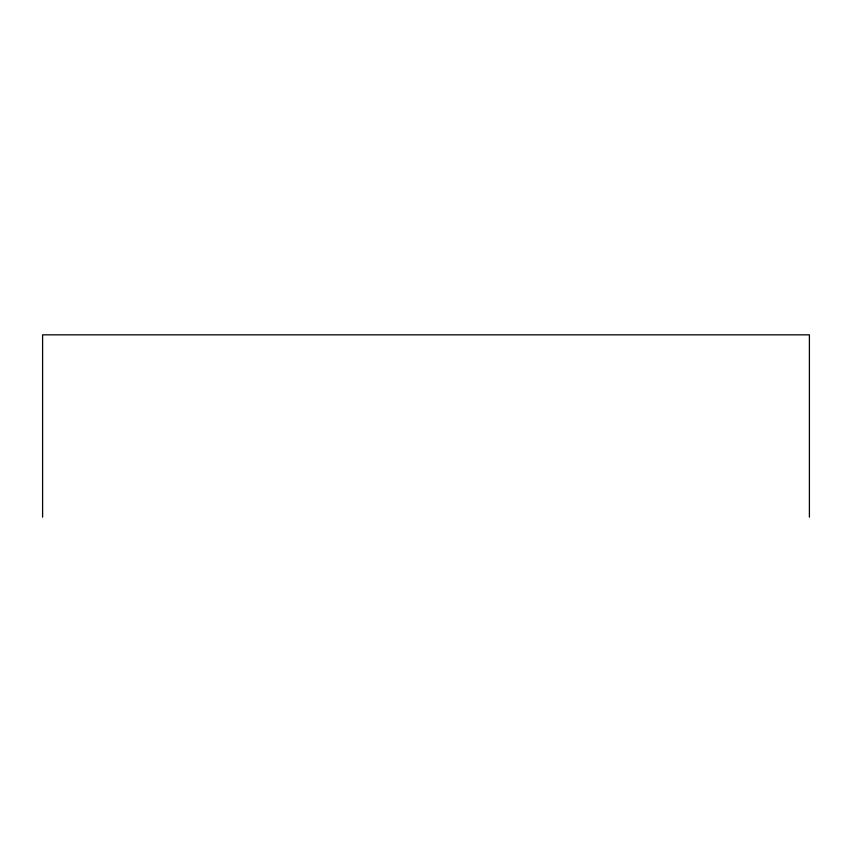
<?xml version="1.0" encoding="UTF-8"?>
<svg xmlns="http://www.w3.org/2000/svg" width="852" height="852" viewBox="0 0 852 852"><rect width="100%" height="100%" fill="white"/><g stroke="black" fill="none" stroke-linecap="round" stroke-linejoin="round"><path stroke-width="1.28" d="M809.4 517.164L809.4 334.836L42.6 334.836L42.6 517.164"/></g></svg>
